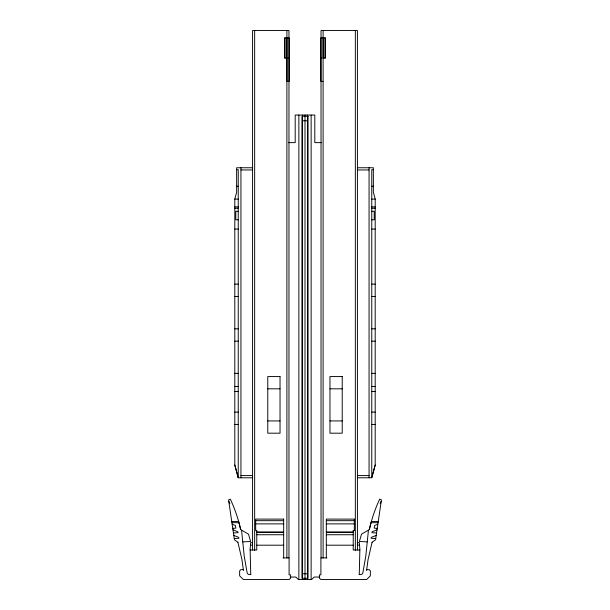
<?xml version="1.0" encoding="UTF-8"?>
<svg xmlns="http://www.w3.org/2000/svg" width="610" height="610" viewBox="0 0 610 610"><rect width="100%" height="100%" fill="white"/><g stroke="black" fill="none" stroke-linecap="round" stroke-linejoin="round"><path stroke-width="0.91" d="M368.448 530.136L365.779 556.244L362.904 572.576A2.448 2.448 0 0 1 360.487 574.597L359.153 574.597M367.258 541.886L359.374 541.474L361.517 534.139L369.355 529.61A142.153 142.153 0 0 1 379.702 499.11L381.425 499.918L375.562 539.797L372.047 542.267M366.564 570.48L368.051 559.652L372.085 542.244M372.199 476.166L371.764 477.752L357.422 477.79M372.352 475.579L375.196 464.98L375.196 198.997L373.358 192.142L373.358 167.75L357.422 167.75M375.196 464.98L371.764 477.752L371.764 169.694L373.358 169.694M377.849 524.219L374.563 525.523L374.174 528.153L377.247 528.336M377.026 529.823L372.1 531.775L371.963 532.69L376.568 532.957M376.21 535.42L371.276 537.372L371.139 538.287L375.745 538.561M357.422 542.793L359.298 542.519L359.877 549.13L359.26 574.597M232.753 528.336L235.826 528.153L235.437 525.523L232.151 524.219M233.432 532.957L238.037 532.69L237.9 531.775L232.974 529.823M234.255 538.561L238.861 538.287L238.723 537.372L233.79 535.42M286.974 58.072L284.466 58.072L284.466 37.85L289.186 37.85L289.186 81.359L286.982 81.359L286.982 37.85M288.774 58.072L289.186 58.072M320.814 58.072L321.226 58.072M323.025 58.072L325.534 58.072L325.534 37.85L320.814 37.85L320.814 81.359L323.018 81.359M302.552 120.765L307.448 120.765M288.637 142.626L295.194 142.626L295.194 115.054L314.806 115.054L314.806 142.626L321.363 142.626M252.578 167.75L236.642 167.75L236.642 192.142L234.804 198.997L234.804 464.98L237.648 475.579M236.642 169.694L238.235 169.694L238.235 477.79L252.578 477.79M240.935 169.954L252.578 169.954M357.422 169.954L369.065 169.954M236.642 186.241L238.235 186.241M371.764 186.241L373.358 186.241M234.804 199.104L238.235 199.104M371.764 199.104L375.196 199.104M234.804 206.897L238.235 206.897M371.764 206.897L375.196 206.897M234.804 208.239L238.235 208.239M371.764 208.239L375.196 208.239M238.235 211.266L235.788 211.266L235.788 219.821L238.235 219.821M371.764 211.266L374.212 211.266L374.212 219.821L371.764 219.821M234.804 229.07L238.235 229.07M371.764 229.07L375.196 229.07M234.804 284.115L238.235 284.115M371.764 284.115L375.196 284.115M234.804 296.468L238.235 296.468M371.764 296.468L375.196 296.468M234.804 328.836L238.235 328.836M371.764 328.836L375.196 328.836M234.804 341.15L238.235 341.15M371.764 341.15L375.196 341.15M234.804 373.343L238.235 373.343M371.764 373.343L375.196 373.343M234.804 386.443L238.235 386.443M371.764 386.443L375.196 386.443M267.775 388.822L280.028 388.822M329.972 388.822L342.225 388.822M234.804 391.445L238.235 391.445M371.764 391.445L375.196 391.445M234.804 412.101L238.235 412.101M371.764 412.101L375.196 412.101M267.775 420.93L280.028 420.93M329.972 420.93L342.225 420.93M234.804 424.423L238.235 424.423M371.764 424.423L375.196 424.423M240.935 475.579L252.578 475.579M357.422 475.579L369.065 475.579M283.673 519.125L255.674 519.087L255.674 530.479L256.772 530.418L256.772 549.999L250.123 549.999M354.326 519.125L326.327 519.087L326.327 557.929M255.674 520.681L283.673 520.681M326.327 520.681L354.326 520.681M231.747 521.489L238.624 521.489L238.967 522.709L231.922 522.701M378.253 521.489L371.376 521.489L371.04 522.686L378.078 522.701M255.674 523.883L283.673 523.883M326.327 523.883L354.326 523.883M353.228 530.479L354.326 530.418M256.772 532.08L283.673 532.08M326.327 532.08L353.228 532.08M256.772 532.294L283.673 532.294M326.327 532.294L353.228 532.294M256.772 534.741L283.673 534.741M326.327 534.741L353.228 534.741M250.474 545.142L252.578 545.142M256.772 545.188L283.673 545.188M326.327 545.188L353.228 545.188M357.422 545.142L359.526 545.142M359.877 549.999L353.228 549.999L353.228 530.418M283.093 557.929L289.094 557.929L289.094 574.841L290.604 574.841L290.604 578.211L289.132 579.5L243.314 579.5L239.638 575.825L239.638 570.922L240.66 569.694L243.329 569.694M326.907 557.929L320.906 557.929L320.906 574.841L319.396 574.841L319.396 578.211L320.868 579.5L366.686 579.5L370.361 575.825L370.361 570.922L369.34 569.694L366.671 569.694M302.552 573.789L307.448 573.789M250.847 574.597L249.513 574.597A2.448 2.448 0 0 1 247.096 572.576L244.221 556.244L241.552 530.136M290.238 577.052L295.827 577.052L298.366 579.5L311.634 579.5L314.173 577.052L319.762 577.052M252.578 542.793L250.702 542.519L250.123 549.13L250.74 574.597M237.953 542.267L234.438 539.797L228.575 499.918L230.298 499.11A142.153 142.153 0 0 1 240.645 529.61L248.483 534.139L250.626 541.474L242.742 541.886M234.804 464.98L238.235 477.752L237.801 476.166M237.915 542.244L241.949 559.652L243.436 570.48M369.065 167.75L369.065 477.79M357.422 549.999L357.422 30.5L321.028 30.5L321.028 557.929M355.34 30.5L355.34 550.319M354.326 519.087L354.326 530.479M324.894 37.85L324.894 58.072M323.163 37.85L323.163 58.072M323.109 30.5L323.109 557.929M311.13 115.054L311.13 579.5M307.448 115.054L307.448 579.5M305 115.054L305 579.5M302.552 115.054L302.552 579.5M298.869 115.054L298.869 579.5M288.972 557.929L288.972 30.5L252.578 30.5L252.578 549.999M286.891 30.5L286.891 557.929M285.106 37.85L285.106 58.072M283.673 519.087L283.673 557.929M254.66 30.5L254.66 550.319M240.935 167.75L240.935 477.79M239.067 523.105A170.815 155.657 -8.4 0 1 240.645 529.61M228.78 501.298A139.858 139.858 0 0 1 229.848 503.685M369.355 529.61A170.815 155.657 8.4 0 1 370.933 523.105M380.152 503.685A139.858 139.858 0 0 1 381.219 501.298M308.065 116.281L301.935 116.281L301.935 578.272L308.065 578.272L308.065 116.281M280.028 376.568L267.775 376.568L267.775 433.184L280.028 433.184L280.028 376.568M342.225 376.568L329.972 376.568L329.972 433.184L342.225 433.184L342.225 376.568"/></g></svg>
